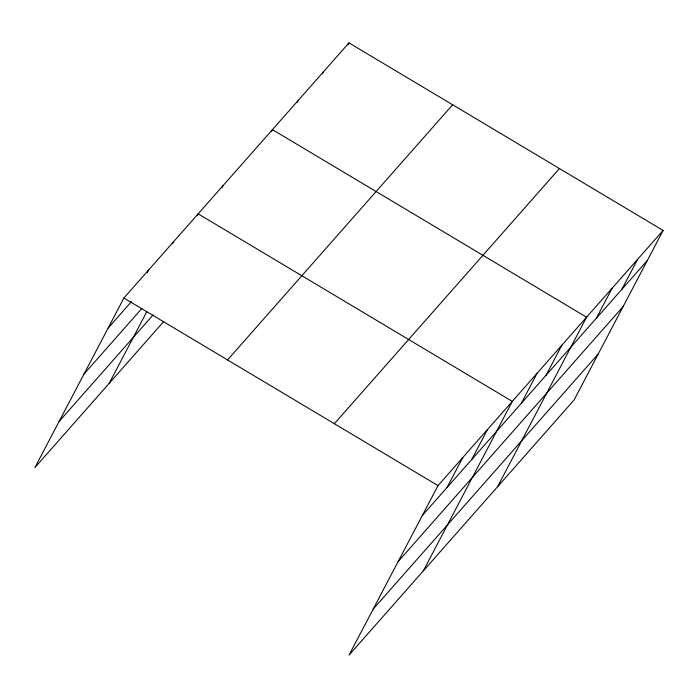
<?xml version="1.0" encoding="UTF-8"?>
<svg xmlns="http://www.w3.org/2000/svg" width="698" height="698" viewBox="0 0 698 698"><rect width="100%" height="100%" fill="white"/><g stroke="black" fill="none" stroke-linecap="round" stroke-linejoin="round"><path stroke-width="1.05" d="M663.1 230.436L438.021 485.599L349.026 655.117L574.105 399.954L663.1 230.436L348.974 42.883L123.895 298.046L34.9 467.564L163.646 321.612M147.182 272.787L148.657 269.978M172.432 243.785L173.409 241.909M109.176 383.359L146.798 311.692M197.185 215.717L198.171 213.841L512.297 401.394L423.302 570.912M221.947 187.649L222.932 185.773M271.461 131.512L272.447 129.645L586.573 317.197L497.578 486.707M296.973 102.597L297.95 100.721M322.476 73.683L323.462 71.807M347.988 44.759L348.974 42.883M447.043 487.518L462.783 457.53M471.796 459.45L487.544 429.462M521.319 403.313L537.059 373.334M546.072 375.245L561.82 345.266M596.345 318.262L612.085 288.274M621.848 289.338L637.588 259.359M108.155 328.034L131.494 301.571M83.978 374.076L141.982 308.315M59.077 421.513L153.159 314.859M227.557 359.941L452.636 104.779M334.359 423.712L559.438 168.55M422.281 515.586L647.36 260.424M398.113 561.628L623.183 306.466M373.203 609.066L598.282 353.912M123.895 298.046L438.021 485.599"/></g></svg>
